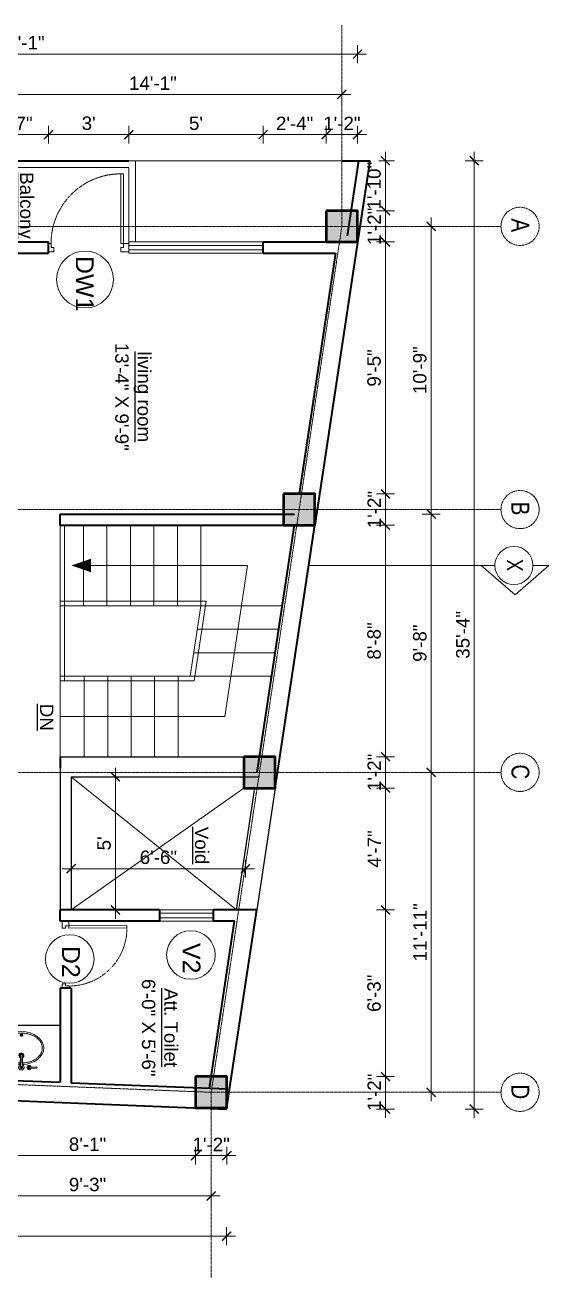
# Model space of a CAD drawing. Header units: inches. Extents: x 136316 to 155547, y -21384 to -17606.
# Drawn here: x 153285 to 153520, y -18717 to -18157 of the extents above; entities that cross this region are included whole.
import ezdxf

# ---------------------------------------------------------------- set-up
doc = ezdxf.new("R2010")
doc.units = ezdxf.units.IN
doc.header["$LTSCALE"] = 0.5
doc.header["$MEASUREMENT"] = 0
doc.header["$PDMODE"] = 66
doc.linetypes.add('CENTER', pattern=[2, 1.25, -0.25, 0.25, -0.25])
doc.linetypes.add('HIDDEN', pattern=[0.375, 0.25, -0.125])
for name, color, linetype, lineweight in [('Annotate-Lite.w', 177, 'Continuous', 9), ('Annotations-Bold.w', 177, 'Continuous', 13), ('C-COLUMN', 1, 'Continuous', 50), ('DIM', 4, 'Continuous', 5), ('DIM 1-100', 4, 'Continuous', 13), ('Door-Window.w', 4, 'Continuous', 15), ('Fittings', 9, 'Continuous', 5), ('HACTH', 253, 'Continuous', 9), ('hatch', 9, 'Continuous', 5), ('PARAPET', 50, 'Continuous', 13), ('stair', 132, 'Continuous', 13), ('TEXT', 220, 'Continuous', 9), ('Toilet', 7, 'Continuous', 25), ('wall', 1, 'Continuous', 40), ('wall light', 6, 'Continuous', 25), ('window', 4, 'Continuous', 13)]:
    doc.layers.add(name, color=color, linetype=linetype, lineweight=lineweight)
doc.layers.add('furniture', color=31, linetype='Continuous')
doc.styles.add('ARAIL', font='ARIALN.TTF')
doc.styles.add('arial.', font='arial.ttf')
doc.styles.add('gaurav', font='arial.ttf')
doc.styles.get("Standard").update_dxf_attribs({"font": 'arial.ttf'})
doc.dimstyles.new('1 by 96', dxfattribs={"dimtxt": 6, "dimasz": 4, "dimexe": 4, "dimexo": 4, "dimgap": 2, "dimtad": 1, "dimdec": 0, "dimzin": 0, "dimdsep": 46, "dimlunit": 4, "dimtxsty": 'Standard', "dimblk": 'ARCHTICK', "dimcen": 0, "dimdle": 4, "dimadec": 0, "dimazin": 0, "dimtfac": 1, "dimtdec": 0, "dimtix": 1, "dimtofl": 0, "dimtmove": 1, "dimatfit": 3, "dimldrblk": 'ARCHTICK', "dimfxl": 4, "dimfxlon": 1, "dimtolj": 1, "dimtzin": 0, "dimlwd": -1, "dimlwe": -1, "dimarcsym": 0})

# ---------------------------------------------------------------- blocks, each defined once
blk = doc.blocks.new('3-0')
at = {"ltscale": 3}
for p, q in [((11063.05, 10097.68), (11065.97, 10099.9)), ((11063.05, 10097.68), (11064.53, 10095.73)), ((11065.25, 10097.81), (11066.71, 10098.92)), ((11065.99, 10096.84), (11065.25, 10097.81)), ((11065.97, 10099.9), (11066.71, 10098.92)), ((11065.99, 10096.84), (11064.53, 10095.73)), ((11085.5, 10074.13), (11110.32, 10092.96)), ((11086.24, 10073.15), (11111.05, 10091.97)), ((11111.05, 10091.97), (11110.32, 10092.96)), ((11084.04, 10073.02), (11082.57, 10071.91)), ((11082.57, 10071.91), (11084.79, 10068.98)), ((11084.04, 10073.02), (11084.78, 10072.04)), ((11084.78, 10072.04), (11086.24, 10073.15)), ((11084.79, 10068.98), (11087.72, 10071.2)), ((11086.24, 10073.15), (11085.5, 10074.13)), ((11087.72, 10071.2), (11086.24, 10073.15))]:
    blk.add_line(p, q, dxfattribs=at)
at = {"layer": 'Door-Window.w', "color": 9, "linetype": 'HIDDEN', "lineweight": 18}
blk.add_arc((11085.5, 10074.13), 31.16, 37.1906, 127.1465, dxfattribs=at)
blk = doc.blocks.new('A$C604E024C')
at = {"linetype": 'ByBlock'}
for p, q in [((-107, 6), (-198, 9)), ((-101, 4), (-101, -4)), ((-101, 4), (-101, 1)), ((-101, 4), (-101, 4)), ((-101, 1), (-97, 1)), ((-101, 0), (-101, -4)), ((-101, 0), (-97, 0)), ((-97, 4), (-97, 1)), ((-97, 4), (-96, 4)), ((-96, 4), (-96, -4)), ((-6, 4), (-6, -4)), ((-6, 4), (-5, 4)), ((-5, 4), (-5, -4)), ((0, 13), (0, -13)), ((1, 4), (1, -4)), ((1, 4), (3, 4)), ((2, 4), (2, 1)), ((2, 4), (3, 4)), ((2, 1), (3, 1)), ((100, 2), (101, 2)), ((107, 6), (198, 9)), ((199, 8), (199, -8)), ((-107, -6), (-198, -9)), ((-101, -4), (-101, -4)), ((-101, -4), (-101, -4)), ((-97, 0), (-97, -4)), ((-97, -4), (-96, -4)), ((-96, -4), (-96, -4)), ((-6, -4), (-1, -4)), ((-5, -4), (-1, -4)), ((-1, -4), (-1, -4)), ((1, -4), (3, -4)), ((2, 0), (2, -4)), ((2, 0), (3, 0)), ((2, -4), (3, -4)), ((100, -2), (101, -2)), ((107, -6), (198, -9))]:
    blk.add_line(p, q, dxfattribs=at)
for points in [[(35, -3), (35, -3, 0.267949), (35, 2), (20, 29, 0.267949), (15, 31), (-15, 31, 0.267949), (-20, 29), (-35, 2, 0.267949), (-35, -3)], [(0, 13), (-5, 13, 0.267949), (-9, 10), (-13, 2, 0.267949), (-13, -3), (-9, -10, 0.267949), (-5, -13), (0, -13)], [(0, 13), (5, 13, -0.267949), (9, 10), (13, 2, -0.267949), (13, -3), (9, -10, -0.267949), (5, -13), (0, -13)], [(-15, -149, 0.267949), (-15, -154), (-9, -163, 0.267949), (-5, -166), (0, -166)], [(15, -149, -0.267949), (15, -154), (9, -163, -0.267949), (5, -166), (0, -166)]]:
    blk.add_lwpolyline(points, format="xyb", dxfattribs=at)
for centre, radius, start, end in [((-148, 0), 51.6, 171.6285, 188.3715), ((-198, 8), 1, 88.5767, 180), ((-99, 0), 27.8, 193.9353, 166.0647), ((-99, 0), 16.1, 203.4772, 156.5228), ((-99, 0), 13.6, 207.8254, 152.1746), ((-99, 0), 10.7, 215.7665, 144.2335), ((3, 2), 1.6, 270, 90.0142), ((3, 2), 2.2, 301.4048, 90), ((3, -2), 2.5, 270, 62.7097), ((99, 0), 27.8, 13.9353, 346.0647), ((99, 0), 16.1, 23.4772, 336.5228), ((99, 0), 13.6, 27.8254, 332.1746), ((99, 0), 10.7, 35.7665, 324.2335), ((198, 8), 1, 0, 91.4233), ((-198, -8), 1, 180, 271.4233), ((-325, -117), 312, 354.1333, 21.5654), ((-1093, -110), 1085, 357.1828, 5.6778), ((3, -2), 1.9, 270, 90), ((1084, -109), 1075, 174.3028, 182.8736), ((325, -117), 312, 158.4157, 185.9255), ((198, -8), 1, 268.5767, 0)]:
    blk.add_arc(centre, radius, start, end, dxfattribs=at)
blk.add_ellipse((99, 0), major_axis=(0, 4.4), ratio=0.647537, start_param=-0.996154, end_param=4.137747, dxfattribs=at)
blk.add_open_spline([(100, 2), (100, 3), (100, 3), (100, 3), (99, 4), (99, 4), (99, 4), (99, 4), (98, 4), (98, 4), (98, 3), (97, 3), (97, 3), (97, 2), (97, 2), (96, 1), (96, 0), (96, 0), (96, -2), (97, -2), (97, -3), (97, -3), (98, -4), (98, -4), (99, -4), (99, -4), (99, -4), (100, -3), (100, -3), (100, -3), (100, -2)], degree=3, knots=[5.296065, 5.296065, 5.296065, 5.296065, 5.668493, 5.668493, 6.044953, 6.044953, 6.283185, 6.283185, 6.283185, 6.618814, 6.618814, 6.954443, 6.954443, 7.290072, 7.290072, 7.6257, 7.6257, 8.094621, 8.094621, 8.563542, 8.563542, 8.940002, 8.940002, 9.316461, 9.316461, 9.692921, 9.692921, 10.069381, 10.069381, 10.411893, 10.411893, 10.411893, 10.411893], dxfattribs=at)
blk = doc.blocks.new('basin')
for radius, start, end in [(1.14, 113.503, 66.2712), (0.79, 126.715, 52.8739)]:
    blk.add_arc((134195.31, -39122.53), radius, start, end)
blk.add_ellipse((134195.31, -39125.83), major_axis=(-9.97, 0), ratio=0.736887, start_param=4.757716, end_param=10.948885)
blk.add_ellipse((134195.31, -39131.57), major_axis=(0.448, 0), ratio=0.674502)
for points, knots in [([(134194.69, -39119.15), (134194.32, -39119.17), (134193.96, -39119.2), (134193.09, -39119.32), (134192.57, -39119.42), (134191.58, -39119.69), (134191.1, -39119.85), (134190.19, -39120.23), (134189.76, -39120.45), (134188.95, -39120.93), (134188.57, -39121.2), (134187.89, -39121.77), (134187.59, -39122.07), (134187.06, -39122.71), (134186.83, -39123.04), (134186.45, -39123.73), (134186.3, -39124.08), (134186.09, -39124.79), (134186.03, -39125.15), (134185.99, -39125.61), (134185.99, -39125.72), (134185.99, -39125.83), (134185.99, -39126.08), (134186.01, -39126.34), (134186.11, -39126.94), (134186.2, -39127.29), (134186.47, -39127.97), (134186.64, -39128.31), (134187.06, -39128.96), (134187.31, -39129.28), (134187.88, -39129.88), (134188.2, -39130.16), (134188.9, -39130.7), (134189.28, -39130.94), (134190.1, -39131.39), (134190.53, -39131.59), (134191.45, -39131.93), (134191.92, -39132.08), (134192.9, -39132.31), (134193.4, -39132.4), (134194.43, -39132.51), (134194.94, -39132.53), (134195.97, -39132.52), (134196.49, -39132.48), (134197.5, -39132.35), (134198, -39132.25), (134198.97, -39132), (134199.44, -39131.84), (134200.34, -39131.48), (134200.76, -39131.27), (134201.56, -39130.8), (134201.93, -39130.55), (134202.61, -39130), (134202.91, -39129.71), (134203.45, -39129.1), (134203.69, -39128.78), (134204.08, -39128.12), (134204.24, -39127.78), (134204.48, -39127.09), (134204.56, -39126.74), (134204.64, -39126.04), (134204.64, -39125.69), (134204.57, -39124.98), (134204.49, -39124.62), (134204.25, -39123.91), (134204.09, -39123.56), (134203.69, -39122.89), (134203.45, -39122.56), (134202.89, -39121.93), (134202.58, -39121.63), (134201.88, -39121.07), (134201.49, -39120.81), (134200.67, -39120.35), (134200.22, -39120.13), (134199.3, -39119.77), (134198.81, -39119.62), (134197.81, -39119.37), (134197.29, -39119.28), (134196.49, -39119.19), (134196.22, -39119.16), (134195.94, -39119.15)], [4.778413, 4.778413, 4.778413, 4.778413, 4.89303, 4.89303, 5.060537, 5.060537, 5.228045, 5.228045, 5.395552, 5.395552, 5.56306, 5.56306, 5.730567, 5.730567, 5.898075, 5.898075, 6.065582, 6.065582, 6.233089, 6.233089, 6.283185, 6.283185, 6.283185, 6.401225, 6.401225, 6.564378, 6.564378, 6.727532, 6.727532, 6.890685, 6.890685, 7.053839, 7.053839, 7.216992, 7.216992, 7.380146, 7.380146, 7.543299, 7.543299, 7.706452, 7.706452, 7.869606, 7.869606, 8.032759, 8.032759, 8.195913, 8.195913, 8.359066, 8.359066, 8.52222, 8.52222, 8.685373, 8.685373, 8.848527, 8.848527, 9.01168, 9.01168, 9.174834, 9.174834, 9.337987, 9.337987, 9.501141, 9.501141, 9.668648, 9.668648, 9.836155, 9.836155, 10.003663, 10.003663, 10.17117, 10.17117, 10.338678, 10.338678, 10.506185, 10.506185, 10.673693, 10.673693, 10.8412, 10.8412, 10.929386, 10.929386, 10.929386, 10.929386]), ([(134195.86, -39131.57), (134195.86, -39131.55), (134195.86, -39131.52), (134195.84, -39131.46), (134195.83, -39131.44), (134195.79, -39131.36), (134195.75, -39131.32), (134195.66, -39131.25), (134195.6, -39131.23), (134195.46, -39131.18), (134195.36, -39131.16), (134195.17, -39131.17), (134195.07, -39131.2), (134194.94, -39131.27), (134194.9, -39131.3), (134194.83, -39131.37), (134194.8, -39131.4), (134194.77, -39131.48), (134194.76, -39131.52), (134194.75, -39131.6), (134194.76, -39131.65), (134194.79, -39131.73), (134194.81, -39131.76), (134194.87, -39131.83), (134194.9, -39131.86), (134194.98, -39131.9), (134195.02, -39131.92), (134195.15, -39131.97), (134195.25, -39131.99), (134195.44, -39131.98), (134195.54, -39131.95), (134195.67, -39131.89), (134195.72, -39131.85), (134195.79, -39131.78), (134195.81, -39131.75), (134195.85, -39131.67), (134195.86, -39131.63), (134195.86, -39131.58), (134195.86, -39131.58), (134195.86, -39131.57)], [0, 0, 0, 0, 0.188397, 0.188397, 0.376794, 0.376794, 0.73698, 0.73698, 1.097166, 1.097166, 1.657793, 1.657793, 2.21842, 2.21842, 2.564182, 2.564182, 2.840364, 2.840364, 3.116547, 3.116547, 3.39273, 3.39273, 3.668913, 3.668913, 3.945096, 3.945096, 4.221279, 4.221279, 4.783807, 4.783807, 5.346334, 5.346334, 5.697184, 5.697184, 5.974645, 5.974645, 6.252106, 6.252106, 6.283185, 6.283185, 6.283185, 6.283185])]:
    blk.add_open_spline(points, degree=3, knots=knots)
at = {"xscale": 0.03499430959345774, "yscale": 0.03499430959345774, "zscale": 0.03499430959345774, "rotation": 359.9929103328581}
blk.add_blockref('A$C604E024C', (134195.31, -39117.12), dxfattribs=at)
blk = doc.blocks.new('_ArchTick')
at = {"color": 0, "linetype": 'ByBlock', "const_width": 0.15}
blk.add_lwpolyline([(-0.5, -0.5), (0.5, 0.5)], dxfattribs=at)
blk = doc.blocks.new('*D628')
at = {"layer": 'Defpoints', "color": 0, "transparency": 16777216}
for p in [(153361.47, -18641.09), (153375.47, -18641.09), (153361.47, -18662.42)]:
    blk.add_point(p, dxfattribs=at)
at = {"layer": 'DIM 1-100', "color": 0, "transparency": 16777216}
for p, q in [((153361.47, -18658.42), (153361.47, -18666.42)), ((153375.47, -18658.42), (153375.47, -18666.42)), ((153379.47, -18662.42), (153357.47, -18662.42))]:
    blk.add_line(p, q, dxfattribs=at)
at = {"layer": 'DIM 1-100', "color": 0, "transparency": 16777216, "xscale": 4, "yscale": 4, "zscale": 4, "rotation": 180}
blk.add_blockref('_ArchTick', (153361.47, -18662.42), dxfattribs=at)
at = {"layer": 'DIM 1-100', "color": 0, "transparency": 16777216, "xscale": 4, "yscale": 4, "zscale": 4}
blk.add_blockref('_ArchTick', (153375.47, -18662.42), dxfattribs=at)
at = {"layer": 'DIM 1-100', "color": 0, "transparency": 16777216, "insert": (153368.47, -18657.41), "char_height": 6, "attachment_point": 5}
blk.add_mtext('\\A1;1\'-2"', dxfattribs=at)
blk = doc.blocks.new('*D629')
at = {"layer": 'Defpoints', "color": 0, "transparency": 16777216}
for p in [(153264.87, -18636.64), (153361.47, -18641.09), (153264.87, -18662.42)]:
    blk.add_point(p, dxfattribs=at)
at = {"layer": 'DIM 1-100', "color": 0, "transparency": 16777216}
for p, q in [((153264.87, -18658.42), (153264.87, -18666.42)), ((153361.47, -18658.42), (153361.47, -18666.42)), ((153365.47, -18662.42), (153260.87, -18662.42))]:
    blk.add_line(p, q, dxfattribs=at)
at = {"layer": 'DIM 1-100', "color": 0, "transparency": 16777216, "xscale": 4, "yscale": 4, "zscale": 4, "rotation": 180}
blk.add_blockref('_ArchTick', (153264.87, -18662.42), dxfattribs=at)
at = {"layer": 'DIM 1-100', "color": 0, "transparency": 16777216, "xscale": 4, "yscale": 4, "zscale": 4}
blk.add_blockref('_ArchTick', (153361.47, -18662.42), dxfattribs=at)
at = {"layer": 'DIM 1-100', "color": 0, "transparency": 16777216, "insert": (153313.17, -18657.36), "char_height": 6, "attachment_point": 5}
blk.add_mtext('\\A1;8\'-1"', dxfattribs=at)
blk = doc.blocks.new('*D633')
at = {"layer": 'Defpoints', "color": 0, "transparency": 16777216}
for p in [(153257.87, -18636.92), (153368.47, -18641.09), (153257.87, -18680.42)]:
    blk.add_point(p, dxfattribs=at)
at = {"layer": 'DIM 1-100', "color": 0, "transparency": 16777216}
for p, q in [((153257.87, -18676.42), (153257.87, -18684.42)), ((153368.47, -18676.42), (153368.47, -18684.42)), ((153372.47, -18680.42), (153253.87, -18680.42))]:
    blk.add_line(p, q, dxfattribs=at)
at = {"layer": 'DIM 1-100', "color": 0, "transparency": 16777216, "xscale": 4, "yscale": 4, "zscale": 4, "rotation": 180}
blk.add_blockref('_ArchTick', (153257.87, -18680.42), dxfattribs=at)
at = {"layer": 'DIM 1-100', "color": 0, "transparency": 16777216, "xscale": 4, "yscale": 4, "zscale": 4}
blk.add_blockref('_ArchTick', (153368.47, -18680.42), dxfattribs=at)
at = {"layer": 'DIM 1-100', "color": 0, "transparency": 16777216, "insert": (153313.17, -18675.36), "char_height": 6, "attachment_point": 5}
blk.add_mtext('\\A1;9\'-3"', dxfattribs=at)
blk = doc.blocks.new('*D635')
at = {"layer": 'Defpoints', "color": 0, "transparency": 16777216}
for p in [(153132.64, -18631.98), (153375.4, -18641.56), (153375.4, -18698.42)]:
    blk.add_point(p, dxfattribs=at)
at = {"layer": 'DIM 1-100', "color": 0, "transparency": 16777216}
for p, q in [((153132.64, -18694.42), (153132.64, -18702.42)), ((153375.4, -18694.42), (153375.4, -18702.42)), ((153128.64, -18698.42), (153379.4, -18698.42))]:
    blk.add_line(p, q, dxfattribs=at)
at = {"layer": 'DIM 1-100', "color": 0, "transparency": 16777216, "xscale": 4, "yscale": 4, "zscale": 4, "rotation": 180}
blk.add_blockref('_ArchTick', (153132.64, -18698.42), dxfattribs=at)
at = {"layer": 'DIM 1-100', "color": 0, "transparency": 16777216, "xscale": 4, "yscale": 4, "zscale": 4}
blk.add_blockref('_ArchTick', (153375.4, -18698.42), dxfattribs=at)
at = {"layer": 'DIM 1-100', "color": 0, "transparency": 16777216, "insert": (153254.02, -18693.36), "char_height": 6, "attachment_point": 5}
blk.add_mtext('\\A1;20\'-3"', dxfattribs=at)
blk = doc.blocks.new('*D606')
at = {"layer": 'Defpoints', "color": 0, "transparency": 16777216}
for p in [(153375.47, -18627.09), (153446.43, -18627.09), (153375.4, -18641.56)]:
    blk.add_point(p, dxfattribs=at)
at = {"layer": 'DIM 1-100', "color": 0, "transparency": 16777216}
for p, q in [((153442.43, -18627.09), (153450.43, -18627.09)), ((153446.43, -18645.56), (153446.43, -18623.09)), ((153442.43, -18641.56), (153450.43, -18641.56))]:
    blk.add_line(p, q, dxfattribs=at)
at = {"layer": 'DIM 1-100', "color": 0, "transparency": 16777216, "xscale": 4, "yscale": 4, "zscale": 4}
for p, rotation in [((153446.43, -18627.09), 90), ((153446.43, -18641.56), 270)]:
    blk.add_blockref('_ArchTick', p, dxfattribs=dict(at, rotation=rotation))
at = {"layer": 'DIM 1-100', "color": 0, "transparency": 16777216, "insert": (153441.41, -18634.09), "char_height": 6, "attachment_point": 5, "rotation": 90}
blk.add_mtext('\\A1;1\'-2"', dxfattribs=at)
blk = doc.blocks.new('*D607')
at = {"layer": 'Defpoints', "color": 0, "transparency": 16777216}
for p in [(153388.84, -18552.56), (153446.43, -18552.56), (153375.47, -18627.09)]:
    blk.add_point(p, dxfattribs=at)
at = {"layer": 'DIM 1-100', "color": 0, "transparency": 16777216}
for p, q in [((153446.43, -18631.09), (153446.43, -18548.56)), ((153442.43, -18552.56), (153450.43, -18552.56)), ((153442.43, -18627.09), (153450.43, -18627.09))]:
    blk.add_line(p, q, dxfattribs=at)
at = {"layer": 'DIM 1-100', "color": 0, "transparency": 16777216, "xscale": 4, "yscale": 4, "zscale": 4}
for p, rotation in [((153446.43, -18552.56), 90), ((153446.43, -18627.09), 270)]:
    blk.add_blockref('_ArchTick', p, dxfattribs=dict(at, rotation=rotation))
at = {"layer": 'DIM 1-100', "color": 0, "transparency": 16777216, "insert": (153441.36, -18589.82), "char_height": 6, "attachment_point": 5, "rotation": 90}
blk.add_mtext('\\A1;6\'-3"', dxfattribs=at)
blk = doc.blocks.new('*D608')
at = {"layer": 'Defpoints', "color": 0, "transparency": 16777216}
for p in [(153397.08, -18498.03), (153446.43, -18498.03), (153388.84, -18552.56)]:
    blk.add_point(p, dxfattribs=at)
at = {"layer": 'DIM 1-100', "color": 0, "transparency": 16777216}
for p, q in [((153442.43, -18498.03), (153450.43, -18498.03)), ((153446.43, -18556.56), (153446.43, -18494.03)), ((153442.43, -18552.56), (153450.43, -18552.56))]:
    blk.add_line(p, q, dxfattribs=at)
at = {"layer": 'DIM 1-100', "color": 0, "transparency": 16777216, "xscale": 4, "yscale": 4, "zscale": 4}
for p, rotation in [((153446.43, -18498.03), 90), ((153446.43, -18552.56), 270)]:
    blk.add_blockref('_ArchTick', p, dxfattribs=dict(at, rotation=rotation))
at = {"layer": 'DIM 1-100', "color": 0, "transparency": 16777216, "insert": (153441.43, -18525.29), "char_height": 6, "attachment_point": 5, "rotation": 90}
blk.add_mtext('\\A1;4\'-7"', dxfattribs=at)
blk = doc.blocks.new('*D609')
at = {"layer": 'Defpoints', "color": 0, "transparency": 16777216}
for p in [(153397.08, -18484.03), (153446.43, -18484.03), (153397.08, -18498.03)]:
    blk.add_point(p, dxfattribs=at)
at = {"layer": 'DIM 1-100', "color": 0, "transparency": 16777216}
for p, q in [((153446.43, -18502.03), (153446.43, -18480.03)), ((153442.43, -18484.03), (153450.43, -18484.03)), ((153442.43, -18498.03), (153450.43, -18498.03))]:
    blk.add_line(p, q, dxfattribs=at)
at = {"layer": 'DIM 1-100', "color": 0, "transparency": 16777216, "xscale": 4, "yscale": 4, "zscale": 4}
for p, rotation in [((153446.43, -18484.03), 90), ((153446.43, -18498.03), 270)]:
    blk.add_blockref('_ArchTick', p, dxfattribs=dict(at, rotation=rotation))
at = {"layer": 'DIM 1-100', "color": 0, "transparency": 16777216, "insert": (153441.41, -18491.03), "char_height": 6, "attachment_point": 5, "rotation": 90}
blk.add_mtext('\\A1;1\'-2"', dxfattribs=at)
blk = doc.blocks.new('*D610')
at = {"layer": 'Defpoints', "color": 0, "transparency": 16777216}
for p in [(153414.82, -18380.53), (153446.43, -18380.53), (153397.08, -18484.03)]:
    blk.add_point(p, dxfattribs=at)
at = {"layer": 'DIM 1-100', "color": 0, "transparency": 16777216}
for p, q in [((153442.43, -18380.53), (153450.43, -18380.53)), ((153446.43, -18488.03), (153446.43, -18376.53)), ((153442.43, -18484.03), (153450.43, -18484.03))]:
    blk.add_line(p, q, dxfattribs=at)
at = {"layer": 'DIM 1-100', "color": 0, "transparency": 16777216, "xscale": 4, "yscale": 4, "zscale": 4}
for p, rotation in [((153446.43, -18380.53), 90), ((153446.43, -18484.03), 270)]:
    blk.add_blockref('_ArchTick', p, dxfattribs=dict(at, rotation=rotation))
at = {"layer": 'DIM 1-100', "color": 0, "transparency": 16777216, "insert": (153441.36, -18432.28), "char_height": 6, "attachment_point": 5, "rotation": 90}
blk.add_mtext('\\A1;8\'-8"', dxfattribs=at)
blk = doc.blocks.new('*D611')
at = {"layer": 'Defpoints', "color": 0, "transparency": 16777216}
for p in [(153414.82, -18366.53), (153446.43, -18366.53), (153414.82, -18380.53)]:
    blk.add_point(p, dxfattribs=at)
at = {"layer": 'DIM 1-100', "color": 0, "transparency": 16777216}
for p, q in [((153446.43, -18384.53), (153446.43, -18362.53)), ((153442.43, -18366.53), (153450.43, -18366.53)), ((153442.43, -18380.53), (153450.43, -18380.53))]:
    blk.add_line(p, q, dxfattribs=at)
at = {"layer": 'DIM 1-100', "color": 0, "transparency": 16777216, "xscale": 4, "yscale": 4, "zscale": 4}
for p, rotation in [((153446.43, -18366.53), 90), ((153446.43, -18380.53), 270)]:
    blk.add_blockref('_ArchTick', p, dxfattribs=dict(at, rotation=rotation))
at = {"layer": 'DIM 1-100', "color": 0, "transparency": 16777216, "insert": (153441.41, -18373.53), "char_height": 6, "attachment_point": 5, "rotation": 90}
blk.add_mtext('\\A1;1\'-2"', dxfattribs=at)
blk = doc.blocks.new('*D612')
at = {"layer": 'Defpoints', "color": 0, "transparency": 16777216}
for p in [(153419.94, -18253.88), (153446.43, -18253.88), (153414.82, -18366.53)]:
    blk.add_point(p, dxfattribs=at)
at = {"layer": 'DIM 1-100', "color": 0, "transparency": 16777216}
for p, q in [((153446.43, -18370.53), (153446.43, -18249.88)), ((153442.43, -18253.88), (153450.43, -18253.88)), ((153442.43, -18366.53), (153450.43, -18366.53))]:
    blk.add_line(p, q, dxfattribs=at)
at = {"layer": 'DIM 1-100', "color": 0, "transparency": 16777216, "xscale": 4, "yscale": 4, "zscale": 4}
for p, rotation in [((153446.43, -18253.88), 90), ((153446.43, -18366.53), 270)]:
    blk.add_blockref('_ArchTick', p, dxfattribs=dict(at, rotation=rotation))
at = {"layer": 'DIM 1-100', "color": 0, "transparency": 16777216, "insert": (153441.36, -18310.2), "char_height": 6, "attachment_point": 5, "rotation": 90}
blk.add_mtext('\\A1;9\'-5"', dxfattribs=at)
blk = doc.blocks.new('*D613')
at = {"layer": 'Defpoints', "color": 0, "transparency": 16777216}
for p in [(153419.94, -18239.88), (153446.43, -18239.88), (153419.94, -18253.88)]:
    blk.add_point(p, dxfattribs=at)
at = {"layer": 'DIM 1-100', "color": 0, "transparency": 16777216}
for p, q in [((153442.43, -18239.88), (153450.43, -18239.88)), ((153446.43, -18257.88), (153446.43, -18235.88)), ((153442.43, -18253.88), (153450.43, -18253.88))]:
    blk.add_line(p, q, dxfattribs=at)
at = {"layer": 'DIM 1-100', "color": 0, "transparency": 16777216, "xscale": 4, "yscale": 4, "zscale": 4}
for p, rotation in [((153446.43, -18239.88), 90), ((153446.43, -18253.88), 270)]:
    blk.add_blockref('_ArchTick', p, dxfattribs=dict(at, rotation=rotation))
at = {"layer": 'DIM 1-100', "color": 0, "transparency": 16777216, "insert": (153441.41, -18246.88), "char_height": 6, "attachment_point": 5, "rotation": 90}
blk.add_mtext('\\A1;1\'-2"', dxfattribs=at)
blk = doc.blocks.new('*D614')
at = {"layer": 'Defpoints', "color": 0, "transparency": 16777216}
for p in [(153439.42, -18217.54), (153446.43, -18217.54), (153419.94, -18239.88)]:
    blk.add_point(p, dxfattribs=at)
at = {"layer": 'DIM 1-100', "color": 0, "transparency": 16777216}
for p, q in [((153443.42, -18217.54), (153450.43, -18217.54)), ((153446.43, -18243.88), (153446.43, -18213.54)), ((153442.43, -18239.88), (153450.43, -18239.88))]:
    blk.add_line(p, q, dxfattribs=at)
at = {"layer": 'DIM 1-100', "color": 0, "transparency": 16777216, "xscale": 4, "yscale": 4, "zscale": 4}
for p, rotation in [((153446.43, -18217.54), 90), ((153446.43, -18239.88), 270)]:
    blk.add_blockref('_ArchTick', p, dxfattribs=dict(at, rotation=rotation))
at = {"layer": 'DIM 1-100', "color": 0, "transparency": 16777216, "insert": (153441.36, -18228.71), "char_height": 6, "attachment_point": 5, "rotation": 90}
blk.add_mtext('\\A1;1\'-10"', dxfattribs=at)
blk = doc.blocks.new('*D615')
at = {"layer": 'Defpoints', "color": 0, "transparency": 16777216}
for p in [(153390.08, -18491.03), (153466.89, -18491.03), (153368.47, -18634.09)]:
    blk.add_point(p, dxfattribs=at)
at = {"layer": 'DIM 1-100', "color": 0, "transparency": 16777216}
for p, q in [((153466.89, -18638.09), (153466.89, -18487.03)), ((153462.89, -18491.03), (153470.89, -18491.03)), ((153462.89, -18634.09), (153470.89, -18634.09))]:
    blk.add_line(p, q, dxfattribs=at)
at = {"layer": 'DIM 1-100', "color": 0, "transparency": 16777216, "xscale": 4, "yscale": 4, "zscale": 4}
for p, rotation in [((153466.89, -18491.03), 90), ((153466.89, -18634.09), 270)]:
    blk.add_blockref('_ArchTick', p, dxfattribs=dict(at, rotation=rotation))
at = {"layer": 'DIM 1-100', "color": 0, "transparency": 16777216, "insert": (153461.88, -18562.56), "char_height": 6, "attachment_point": 5, "rotation": 90}
blk.add_mtext('\\A1;11\'-11"', dxfattribs=at)
blk = doc.blocks.new('*D616')
at = {"layer": 'Defpoints', "color": 0, "transparency": 16777216}
for p in [(153402.82, -18375.53), (153466.89, -18375.53), (153390.08, -18491.03)]:
    blk.add_point(p, dxfattribs=at)
at = {"layer": 'DIM 1-100', "color": 0, "transparency": 16777216}
for p, q in [((153466.89, -18495.03), (153466.89, -18371.53)), ((153462.89, -18375.53), (153470.89, -18375.53)), ((153462.89, -18491.03), (153470.89, -18491.03))]:
    blk.add_line(p, q, dxfattribs=at)
at = {"layer": 'DIM 1-100', "color": 0, "transparency": 16777216, "xscale": 4, "yscale": 4, "zscale": 4}
for p, rotation in [((153466.89, -18375.53), 90), ((153466.89, -18491.03), 270)]:
    blk.add_blockref('_ArchTick', p, dxfattribs=dict(at, rotation=rotation))
at = {"layer": 'DIM 1-100', "color": 0, "transparency": 16777216, "insert": (153461.83, -18433.28), "char_height": 6, "attachment_point": 5, "rotation": 90}
blk.add_mtext('\\A1;9\'-8"', dxfattribs=at)
blk = doc.blocks.new('*D617')
at = {"layer": 'Defpoints', "color": 0, "transparency": 16777216}
for p in [(153426.94, -18246.88), (153466.89, -18246.88), (153402.82, -18375.53)]:
    blk.add_point(p, dxfattribs=at)
at = {"layer": 'DIM 1-100', "color": 0, "transparency": 16777216}
for p, q in [((153466.89, -18379.53), (153466.89, -18242.88)), ((153462.89, -18246.88), (153470.89, -18246.88)), ((153462.89, -18375.53), (153470.89, -18375.53))]:
    blk.add_line(p, q, dxfattribs=at)
at = {"layer": 'DIM 1-100', "color": 0, "transparency": 16777216, "xscale": 4, "yscale": 4, "zscale": 4}
for p, rotation in [((153466.89, -18246.88), 90), ((153466.89, -18375.53), 270)]:
    blk.add_blockref('_ArchTick', p, dxfattribs=dict(at, rotation=rotation))
at = {"layer": 'DIM 1-100', "color": 0, "transparency": 16777216, "insert": (153461.83, -18311.2), "char_height": 6, "attachment_point": 5, "rotation": 90}
blk.add_mtext('\\A1;10\'-9"', dxfattribs=at)
blk = doc.blocks.new('*D618')
at = {"layer": 'Defpoints', "color": 0, "transparency": 16777216}
for p in [(153439.42, -18217.54), (153486.14, -18217.54), (153375.4, -18641.56)]:
    blk.add_point(p, dxfattribs=at)
at = {"layer": 'DIM 1-100', "color": 0, "transparency": 16777216}
for p, q in [((153482.14, -18217.54), (153490.14, -18217.54)), ((153486.14, -18645.56), (153486.14, -18213.54)), ((153482.14, -18641.56), (153490.14, -18641.56))]:
    blk.add_line(p, q, dxfattribs=at)
at = {"layer": 'DIM 1-100', "color": 0, "transparency": 16777216, "xscale": 4, "yscale": 4, "zscale": 4}
for p, rotation in [((153486.14, -18217.54), 90), ((153486.14, -18641.56), 270)]:
    blk.add_blockref('_ArchTick', p, dxfattribs=dict(at, rotation=rotation))
at = {"layer": 'DIM 1-100', "color": 0, "transparency": 16777216, "insert": (153481.08, -18429.55), "char_height": 6, "attachment_point": 5, "rotation": 90}
blk.add_mtext('\\A1;35\'-4"', dxfattribs=at)
blk = doc.blocks.new('*D621')
at = {"layer": 'Defpoints', "color": 0, "transparency": 16777216}
for p in [(153433.94, -18169.88), (153132.64, -18239.88), (153433.94, -18239.88)]:
    blk.add_point(p, dxfattribs=at)
at = {"layer": 'DIM 1-100', "color": 0, "transparency": 16777216}
for p, q in [((153132.64, -18173.88), (153132.64, -18165.88)), ((153433.94, -18173.88), (153433.94, -18165.88)), ((153128.64, -18169.88), (153437.94, -18169.88))]:
    blk.add_line(p, q, dxfattribs=at)
at = {"layer": 'DIM 1-100', "color": 0, "transparency": 16777216, "xscale": 4, "yscale": 4, "zscale": 4, "rotation": 180}
blk.add_blockref('_ArchTick', (153132.64, -18169.88), dxfattribs=at)
at = {"layer": 'DIM 1-100', "color": 0, "transparency": 16777216, "xscale": 4, "yscale": 4, "zscale": 4}
blk.add_blockref('_ArchTick', (153433.94, -18169.88), dxfattribs=at)
at = {"layer": 'DIM 1-100', "color": 0, "transparency": 16777216, "insert": (153283.29, -18164.81), "char_height": 6, "attachment_point": 5}
blk.add_mtext('\\A1;25\'-1"', dxfattribs=at)
blk = doc.blocks.new('*D681')
at = {"layer": 'Defpoints', "color": 0, "transparency": 16777216}
for p in [(153295.68, -18205.88), (153264.87, -18239.88), (153295.68, -18258.88)]:
    blk.add_point(p, dxfattribs=at)
at = {"layer": 'DIM 1-100', "color": 0, "transparency": 16777216}
for p, q in [((153260.87, -18205.88), (153299.68, -18205.88)), ((153264.87, -18209.88), (153264.87, -18201.88)), ((153295.68, -18209.88), (153295.68, -18201.88))]:
    blk.add_line(p, q, dxfattribs=at)
at = {"layer": 'DIM 1-100', "color": 0, "transparency": 16777216, "xscale": 4, "yscale": 4, "zscale": 4, "rotation": 180}
blk.add_blockref('_ArchTick', (153264.87, -18205.88), dxfattribs=at)
at = {"layer": 'DIM 1-100', "color": 0, "transparency": 16777216, "xscale": 4, "yscale": 4, "zscale": 4}
blk.add_blockref('_ArchTick', (153295.68, -18205.88), dxfattribs=at)
at = {"layer": 'DIM 1-100', "color": 0, "transparency": 16777216, "insert": (153280.27, -18200.86), "char_height": 6, "attachment_point": 5}
blk.add_mtext('\\A1;2\'-7"', dxfattribs=at)
blk = doc.blocks.new('*D682')
at = {"layer": 'Defpoints', "color": 0, "transparency": 16777216}
for p in [(153331.68, -18205.88), (153295.68, -18258.88), (153331.68, -18258.88)]:
    blk.add_point(p, dxfattribs=at)
at = {"layer": 'DIM 1-100', "color": 0, "transparency": 16777216}
for p, q in [((153291.68, -18205.88), (153335.68, -18205.88)), ((153295.68, -18209.88), (153295.68, -18201.88)), ((153331.68, -18209.88), (153331.68, -18201.88))]:
    blk.add_line(p, q, dxfattribs=at)
at = {"layer": 'DIM 1-100', "color": 0, "transparency": 16777216, "xscale": 4, "yscale": 4, "zscale": 4, "rotation": 180}
blk.add_blockref('_ArchTick', (153295.68, -18205.88), dxfattribs=at)
at = {"layer": 'DIM 1-100', "color": 0, "transparency": 16777216, "xscale": 4, "yscale": 4, "zscale": 4}
blk.add_blockref('_ArchTick', (153331.68, -18205.88), dxfattribs=at)
at = {"layer": 'DIM 1-100', "color": 0, "transparency": 16777216, "insert": (153313.68, -18200.81), "char_height": 6, "attachment_point": 5}
blk.add_mtext("\\A1;3'", dxfattribs=at)
blk = doc.blocks.new('*D683')
at = {"layer": 'Defpoints', "color": 0, "transparency": 16777216}
for p in [(153391.68, -18205.88), (153331.68, -18258.88), (153391.68, -18258.88)]:
    blk.add_point(p, dxfattribs=at)
at = {"layer": 'DIM 1-100', "color": 0, "transparency": 16777216}
for p, q in [((153327.68, -18205.88), (153395.68, -18205.88)), ((153331.68, -18209.88), (153331.68, -18201.88)), ((153391.68, -18209.88), (153391.68, -18201.88))]:
    blk.add_line(p, q, dxfattribs=at)
at = {"layer": 'DIM 1-100', "color": 0, "transparency": 16777216, "xscale": 4, "yscale": 4, "zscale": 4, "rotation": 180}
blk.add_blockref('_ArchTick', (153331.68, -18205.88), dxfattribs=at)
at = {"layer": 'DIM 1-100', "color": 0, "transparency": 16777216, "xscale": 4, "yscale": 4, "zscale": 4}
blk.add_blockref('_ArchTick', (153391.68, -18205.88), dxfattribs=at)
at = {"layer": 'DIM 1-100', "color": 0, "transparency": 16777216, "insert": (153361.68, -18200.82), "char_height": 6, "attachment_point": 5}
blk.add_mtext("\\A1;5'", dxfattribs=at)
blk = doc.blocks.new('*D684')
at = {"layer": 'Defpoints', "color": 0, "transparency": 16777216}
for p in [(153419.94, -18205.88), (153419.94, -18239.88), (153391.68, -18258.88)]:
    blk.add_point(p, dxfattribs=at)
at = {"layer": 'DIM 1-100', "color": 0, "transparency": 16777216}
for p, q in [((153387.68, -18205.88), (153423.94, -18205.88)), ((153391.68, -18209.88), (153391.68, -18201.88)), ((153419.94, -18209.88), (153419.94, -18201.88))]:
    blk.add_line(p, q, dxfattribs=at)
at = {"layer": 'DIM 1-100', "color": 0, "transparency": 16777216, "xscale": 4, "yscale": 4, "zscale": 4, "rotation": 180}
blk.add_blockref('_ArchTick', (153391.68, -18205.88), dxfattribs=at)
at = {"layer": 'DIM 1-100', "color": 0, "transparency": 16777216, "xscale": 4, "yscale": 4, "zscale": 4}
blk.add_blockref('_ArchTick', (153419.94, -18205.88), dxfattribs=at)
at = {"layer": 'DIM 1-100', "color": 0, "transparency": 16777216, "insert": (153405.81, -18200.86), "char_height": 6, "attachment_point": 5}
blk.add_mtext('\\A1;2\'-4"', dxfattribs=at)
blk = doc.blocks.new('*D624')
at = {"layer": 'Defpoints', "color": 0, "transparency": 16777216}
for p in [(153433.94, -18205.88), (153419.94, -18239.88), (153433.94, -18239.88)]:
    blk.add_point(p, dxfattribs=at)
at = {"layer": 'DIM 1-100', "color": 0, "transparency": 16777216}
for p, q in [((153415.94, -18205.88), (153437.94, -18205.88)), ((153419.94, -18209.88), (153419.94, -18201.88)), ((153433.94, -18209.88), (153433.94, -18201.88))]:
    blk.add_line(p, q, dxfattribs=at)
at = {"layer": 'DIM 1-100', "color": 0, "transparency": 16777216, "xscale": 4, "yscale": 4, "zscale": 4, "rotation": 180}
blk.add_blockref('_ArchTick', (153419.94, -18205.88), dxfattribs=at)
at = {"layer": 'DIM 1-100', "color": 0, "transparency": 16777216, "xscale": 4, "yscale": 4, "zscale": 4}
blk.add_blockref('_ArchTick', (153433.94, -18205.88), dxfattribs=at)
at = {"layer": 'DIM 1-100', "color": 0, "transparency": 16777216, "insert": (153426.94, -18200.86), "char_height": 6, "attachment_point": 5}
blk.add_mtext('\\A1;1\'-2"', dxfattribs=at)
blk = doc.blocks.new('*D685')
at = {"layer": 'Defpoints', "color": 0, "transparency": 16777216}
for p in [(153257.87, -18187.88), (153257.87, -18239.88), (153426.94, -18239.88)]:
    blk.add_point(p, dxfattribs=at)
at = {"layer": 'DIM 1-100', "color": 0, "transparency": 16777216}
for p, q in [((153257.87, -18191.88), (153257.87, -18183.88)), ((153426.94, -18191.88), (153426.94, -18183.88)), ((153430.94, -18187.88), (153253.87, -18187.88))]:
    blk.add_line(p, q, dxfattribs=at)
at = {"layer": 'DIM 1-100', "color": 0, "transparency": 16777216, "xscale": 4, "yscale": 4, "zscale": 4, "rotation": 180}
blk.add_blockref('_ArchTick', (153257.87, -18187.88), dxfattribs=at)
at = {"layer": 'DIM 1-100', "color": 0, "transparency": 16777216, "xscale": 4, "yscale": 4, "zscale": 4}
blk.add_blockref('_ArchTick', (153426.94, -18187.88), dxfattribs=at)
at = {"layer": 'DIM 1-100', "color": 0, "transparency": 16777216, "insert": (153342.4, -18182.86), "char_height": 6, "attachment_point": 5}
blk.add_mtext('\\A1;14\'-1"', dxfattribs=at)
blk = doc.blocks.new('*D626')
at = {"layer": 'Defpoints', "color": 0, "transparency": 16777216}
for p in [(153305.87, -18493.03), (153305.87, -18552.56), (153325.65, -18552.56)]:
    blk.add_point(p, dxfattribs=at)
at = {"layer": 'DIM 1-100', "color": 0, "transparency": 16777216}
for p, q in [((153325.65, -18489.03), (153325.65, -18556.56)), ((153321.65, -18493.03), (153329.65, -18493.03)), ((153321.65, -18552.56), (153329.65, -18552.56))]:
    blk.add_line(p, q, dxfattribs=at)
at = {"layer": 'DIM 1-100', "color": 0, "transparency": 16777216, "xscale": 4, "yscale": 4, "zscale": 4}
for p, rotation in [((153325.65, -18493.03), 90), ((153325.65, -18552.56), 270)]:
    blk.add_blockref('_ArchTick', p, dxfattribs=dict(at, rotation=rotation))
at = {"layer": 'DIM 1-100', "color": 0, "transparency": 16777216, "insert": (153320.6, -18522.79), "char_height": 6, "attachment_point": 5, "rotation": 90}
blk.add_mtext("\\A1;5'", dxfattribs=at)
blk = doc.blocks.new('*D627')
at = {"layer": 'Defpoints', "color": 0, "transparency": 16777216}
for p in [(153383.86, -18525.29), (153305.87, -18534.11), (153305.87, -18552.56)]:
    blk.add_point(p, dxfattribs=at)
at = {"layer": 'DIM 1-100', "color": 0, "transparency": 16777216}
for p, q in [((153305.87, -18538.11), (153305.87, -18530.11)), ((153383.86, -18530.11), (153383.86, -18538.11)), ((153387.86, -18534.11), (153301.87, -18534.11))]:
    blk.add_line(p, q, dxfattribs=at)
at = {"layer": 'DIM 1-100', "color": 0, "transparency": 16777216, "xscale": 4, "yscale": 4, "zscale": 4, "rotation": 180}
blk.add_blockref('_ArchTick', (153305.87, -18534.11), dxfattribs=at)
at = {"layer": 'DIM 1-100', "color": 0, "transparency": 16777216, "xscale": 4, "yscale": 4, "zscale": 4}
blk.add_blockref('_ArchTick', (153383.86, -18534.11), dxfattribs=at)
at = {"layer": 'DIM 1-100', "color": 0, "transparency": 16777216, "insert": (153344.86, -18529.04), "char_height": 6, "attachment_point": 5}
blk.add_mtext('\\A1;6\'-6"', dxfattribs=at)

msp = doc.modelspace()

# ---------------------------------------------------------------- hatches: boundary and pattern name
at = {"layer": 'C-COLUMN'}
h = msp.add_hatch(color=256, dxfattribs=at)
h.dxf.hatch_style = 1
h.paths.add_polyline_path([(153433.94, -18253.88), (153433.94, -18239.88), (153419.94, -18239.88), (153419.94, -18253.88)])
h = msp.add_hatch(color=256, dxfattribs=at)
h.dxf.hatch_style = 1
h.paths.add_polyline_path([(153414.82, -18380.53), (153414.82, -18366.53), (153400.82, -18366.53), (153400.82, -18380.53)])
h = msp.add_hatch(color=256, dxfattribs=at)
h.dxf.hatch_style = 1
h.paths.add_polyline_path([(153397.08, -18498.03), (153397.08, -18484.03), (153383.08, -18484.03), (153383.08, -18498.03)])
h = msp.add_hatch(color=256, dxfattribs=at)
h.dxf.hatch_style = 1
h.paths.add_polyline_path([(153375.47, -18641.09), (153375.47, -18627.09), (153361.47, -18627.09), (153361.47, -18641.09)])

# ---------------------------------------------------------------- linework, layer by layer
at = {"layer": 'Annotate-Lite.w', "ltscale": 0.005}
for centre, radius in [((153312.07, -18270.64), 12.73), ((153305.21, -18574.5), 10.86), ((153359.4, -18572.69), 10.86)]:
    msp.add_circle(centre, radius, dxfattribs=at)
at = {"layer": 'Annotations-Bold.w', "linetype": 'CENTER', "ltscale": 0.3}
for p, q in [((153498.12, -18246.88), (153051.37, -18246.88)), ((153498.12, -18373.53), (153051.37, -18373.53)), ((153498.12, -18491.03), (153051.37, -18491.03))]:
    msp.add_line(p, q, dxfattribs=at)
for points in [[(153368.47, -18717.1), (153368.47, -18634.09), (153390.08, -18491.03), (153407.82, -18373.53), (153426.94, -18246.88), (153426.94, -18156.88)], [(153498.12, -18634.09), (153368.47, -18634.09), (153139.64, -18624.98), (153051.37, -18624.98)]]:
    msp.add_lwpolyline(points, dxfattribs=at)
at = {"layer": 'Annotations-Bold.w', "linetype": 'CENTER', "ltscale": 1.5}
for centre in [(153506.65, -18246.88), (153506.65, -18373.53), (153506.65, -18491.03), (153506.65, -18634.09)]:
    msp.add_circle(centre, 8.53, dxfattribs=at)
at = {"layer": 'C-COLUMN'}
for points in [[(153419.94, -18239.88), (153419.94, -18253.88), (153433.94, -18253.88), (153433.94, -18239.88)], [(153400.82, -18366.53), (153400.82, -18380.53), (153414.82, -18380.53), (153414.82, -18366.53)], [(153383.08, -18484.03), (153383.08, -18498.03), (153397.08, -18498.03), (153397.08, -18484.03)], [(153361.47, -18627.09), (153361.47, -18641.09), (153375.47, -18641.09), (153375.47, -18627.09)]]:
    msp.add_lwpolyline(points, close=True, dxfattribs=at)
at = {"layer": 'DIM'}
for p, q in [((153391.68, -18255.38), (153331.68, -18255.38)), ((153391.68, -18255.38), (153331.68, -18255.38)), ((153391.68, -18257.38), (153331.68, -18257.38)), ((153391.68, -18257.38), (153331.68, -18257.38)), ((153384.79, -18398.53), (153314.67, -18398.53)), ((153384.79, -18398.53), (153374.6, -18466.03)), ((153374.6, -18466.03), (153300.87, -18466.03, 0))]:
    msp.add_line(p, q, dxfattribs=at)
at = {"layer": 'furniture'}
msp.add_line((153300.87, -18604.17), (153264.87, -18604.17), dxfattribs=at)
at = {"layer": 'HACTH', "ltscale": 100}
msp.add_line((153334.68, -18217.54), (153434.37, -18217.54), dxfattribs=at)
at = {"layer": 'hatch'}
for p, q in [((153379.74, -18552.56), (153305.87, -18493.03)), ((153305.87, -18552.56), (153383.08, -18498.03))]:
    msp.add_line(p, q, dxfattribs=at)
at = {"layer": 'PARAPET', "ltscale": 100}
for p, q in [((153261.87, -18217.54), (153334.68, -18217.54)), ((153334.68, -18253.88), (153334.68, -18217.54)), ((153264.87, -18220.54), (153331.68, -18220.54)), ((153331.68, -18253.88), (153331.68, -18220.54))]:
    msp.add_line(p, q, dxfattribs=at)
at = {"layer": 'stair', "linetype": 'ByBlock'}
for p, q in [((153300.87, -18484.03), (153300.87, -18375.53)), ((153302.87, -18450.03), (153302.87, -18380.53)), ((153311.37, -18416.53), (153311.37, -18380.53)), ((153321.87, -18416.53), (153321.87, -18380.53)), ((153332.37, -18416.53), (153332.37, -18380.53)), ((153342.87, -18416.53), (153342.87, -18380.53)), ((153353.37, -18416.53), (153353.37, -18380.53)), ((153363.87, -18416.53), (153363.87, -18380.53)), ((153366.2, -18414.53), (153300.87, -18414.53)), ((153363.87, -18416.53), (153300.87, -18416.53)), ((153363.87, -18416.53), (153359.11, -18448.03)), ((153366.2, -18414.53), (153360.84, -18450.03)), ((153400.28, -18416.53), (153363.87, -18416.53)), ((153398.69, -18427.03), (153362.29, -18427.03)), ((153397.11, -18437.53), (153360.7, -18437.53)), ((153359.11, -18448.03), (153300.87, -18448.03)), ((153395.52, -18448.03), (153359.11, -18448.03)), ((153360.84, -18450.03), (153300.87, -18450.03))]:
    msp.add_line(p, q, dxfattribs=at)
msp.add_lwpolyline([(153314.67, -18398.53, 6, 0, 0), (153305.99, -18398.53, 0, 0, 0)], format="xyseb", dxfattribs=at)
for points in [[(153311.68, -18484.03), (153311.68, -18448.03)], [(153322.18, -18484.03), (153322.18, -18448.03)], [(153332.68, -18484.03), (153332.68, -18448.03)], [(153343.18, -18484.03), (153343.18, -18448.03)], [(153353.68, -18484.03), (153353.68, -18448.03)]]:
    msp.add_lwpolyline(points, dxfattribs=at)
at = {"layer": 'TEXT'}
for points in [[(153412.1, -18398.53), (153495.37, -18398.53)], [(153512.43, -18398.53), (153519.57, -18398.53), (153504.43, -18411.61), (153489.29, -18398.53)]]:
    msp.add_lwpolyline(points, dxfattribs=at)
msp.add_circle((153503.9, -18398.53), 8.53, dxfattribs=at)
at = {"layer": 'Toilet'}
msp.add_line((153132.64, -18631.98), (153375.4, -18641.56), dxfattribs=at)
at = {"layer": 'wall'}
for p, q in [((153261.87, -18217.54), (153331.68, -18217.54)), ((153439.42, -18217.54), (153414.82, -18380.53)), ((153426.94, -18217.54), (153439.42, -18217.54)), ((153434.37, -18217.54), (153429.3, -18251.13)), ((153439.42, -18217.54), (153434.24, -18251.88)), ((153434.37, -18217.54), (153439.42, -18217.54)), ((153264.87, -18253.88), (153295.68, -18253.88)), ((153295.68, -18258.88), (153295.68, -18253.88)), ((153391.68, -18253.88), (153422.24, -18253.88)), ((153391.68, -18258.88), (153391.68, -18253.88)), ((153255.87, -18258.88), (153295.68, -18258.88)), ((153391.68, -18258.88), (153424.08, -18258.88)), ((153424.08, -18258.88), (153407.83, -18366.53)), ((153300.87, -18375.53), (153405.71, -18375.53)), ((153300.87, -18380.53), (153300.87, -18375.53)), ((153300.87, -18380.53), (153405.71, -18380.53)), ((153397.08, -18498.03), (153414.82, -18380.53)), ((153300.87, -18484.03), (153300.87, -18489.03)), ((153345.43, -18552.56), (153300.87, -18552.56)), ((153300.87, -18557.56), (153300.87, -18552.56)), ((153345.43, -18552.56), (153345.43, -18557.56)), ((153388.84, -18552.56), (153369.43, -18552.56)), ((153369.43, -18552.56), (153369.43, -18557.56)), ((153375.4, -18641.56), (153388.84, -18552.56)), ((153345.43, -18557.56), (153300.87, -18557.56)), ((153378.98, -18557.56), (153369.43, -18557.56)), ((153300.87, -18587.56), (153300.87, -18629.61)), ((153305.87, -18587.56), (153300.87, -18587.56)), ((153173.64, -18624.59), (153300.87, -18629.61)), ((153132.64, -18631.98), (153375.4, -18641.56)), ((153305.87, -18629.81), (153375.76, -18632.56))]:
    msp.add_line(p, q, dxfattribs=at)
for points in [[(153389.03, -18491.03), (153405.71, -18380.53)], [(153367.71, -18632.25), (153378.98, -18557.56)], [(153305.87, -18587.56), (153305.87, -18629.81)]]:
    msp.add_lwpolyline(points, dxfattribs=at)
at = {"layer": 'wall light'}
for p, q in [((153300.87, -18484.03), (153378.08, -18484.03)), ((153300.87, -18484.03), (153300.87, -18552.56)), ((153378.08, -18484.03), (153390.09, -18484.03)), ((153305.87, -18493.03), (153378.08, -18493.03)), ((153305.87, -18493.03), (153305.87, -18552.56)), ((153378.08, -18493.03), (153390.09, -18493.03)), ((153397.08, -18498.03), (153388.84, -18552.56))]:
    msp.add_line(p, q, dxfattribs=at)
msp.add_lwpolyline([(153379.74, -18552.56), (153387.97, -18498.03)], dxfattribs=at)
at = {"layer": 'window'}
for p, q in [((153331.68, -18253.88), (153391.68, -18253.88)), ((153331.68, -18258.88), (153331.68, -18253.88)), ((153331.68, -18253.88), (153391.68, -18253.88)), ((153391.68, -18258.88), (153331.68, -18258.88)), ((153391.68, -18258.88), (153331.68, -18258.88)), ((153345.43, -18552.56), (153369.43, -18552.56)), ((153345.43, -18554.06), (153369.43, -18554.06)), ((153345.43, -18556.06), (153369.43, -18556.06)), ((153369.43, -18557.56), (153345.43, -18557.56))]:
    msp.add_line(p, q, dxfattribs=at)

# ---------------------------------------------------------------- block references
at = {"layer": 'Door-Window.w', "linetype": 'ByBlock'}
for p, xscale, yscale, zscale, rotation in [((154652.24, -33171.97), 0.9997912369827213, 0.9997912369827213, 0.9997912369827213, 52.80940478849013), ((140872.22, -17473.66), -0.8331589850765497, 0.8331589850765497, 0.8331589850765497, 217.2669371386873)]:
    msp.add_blockref('3-0', p, dxfattribs=dict(at, xscale=xscale, yscale=yscale, zscale=zscale, rotation=rotation))
at = {"layer": 'Fittings', "lineweight": 15, "rotation": 179.8162799008568}
msp.add_blockref('basin', (287352.77, -58170.23), dxfattribs=at)

# ---------------------------------------------------------------- texts
at = {"layer": 'Annotate-Lite.w', "ltscale": 0.005, "char_height": 8, "attachment_point": 1, "rotation": 270, "style": 'gaurav'}
for s, insert in [('DW1', (153315.94, -18260.1)), ('D2', (153309.77, -18568.58)), ('V2', (153363.68, -18567.3))]:
    msp.add_mtext_dynamic_manual_height_columns(s, width=8, gutter_width=100, heights=[0], dxfattribs=dict(at, insert=insert))
at = {"layer": 'Annotations-Bold.w', "linetype": 'CENTER', "ltscale": 1.5, "char_height": 8, "attachment_point": 1, "rotation": 270, "style": 'ARAIL'}
for s, insert in [('A', (153510.79, -18243.34)), ('B', (153510.79, -18369.99)), ('C', (153510.79, -18487.49)), ('D', (153510.79, -18630.55))]:
    msp.add_mtext_dynamic_manual_height_columns(s, width=6.5393, gutter_width=100, heights=[0], dxfattribs=dict(at, insert=insert))
at = {"layer": 'TEXT', "lineweight": -2, "char_height": 6, "width": 127.5059, "attachment_point": 5, "rotation": 270, "style": 'arial.'}
for s, insert in [('{\\LBalcony}', (153285.08, -18237.56)), ('{\\Lliving room\\P}13\'-4" X 9\'-9"', (153333.51, -18323.09)), ('{\\LDN}', (153294.91, -18466.44)), ('{\\LVoid}', (153364.23, -18523.76)), ('{\\LAtt. Toilet\\P}6\'-0" X 5\'-6"', (153345.46, -18605.2))]:
    msp.add_mtext(s, dxfattribs=dict(at, insert=insert))
at = {"layer": 'TEXT', "insert": (153500.82, -18395.67), "char_height": 7.2, "attachment_point": 3, "rotation": 90, "style": 'ARAIL'}
msp.add_mtext_dynamic_manual_height_columns('X', width=125.4648, gutter_width=90, heights=[0], dxfattribs=at)

# ---------------------------------------------------------------- dimensions: what is measured, and where the dimension line sits
at = {"layer": 'DIM 1-100'}
for base, p1, p2, picture, middle in [((153433.94, -18169.88), (153132.64, -18239.88), (153433.94, -18239.88), '*D621', (153283.29, -18164.81)), ((153257.87, -18187.88), (153426.94, -18239.88), (153257.87, -18239.88), '*D685', (153342.4, -18182.86)), ((153295.68, -18205.88), (153264.87, -18239.88), (153295.68, -18258.88), '*D681', (153280.27, -18200.86)), ((153331.68, -18205.88), (153295.68, -18258.88), (153331.68, -18258.88), '*D682', (153313.68, -18200.81)), ((153391.68, -18205.88), (153331.68, -18258.88), (153391.68, -18258.88), '*D683', (153361.68, -18200.82)), ((153419.94, -18205.88), (153391.68, -18258.88), (153419.94, -18239.88), '*D684', (153405.81, -18200.86)), ((153305.87, -18534.11), (153383.86, -18525.29), (153305.87, -18552.56), '*D627', (153344.86, -18529.04)), ((153375.4, -18698.42), (153132.64, -18631.98), (153375.4, -18641.56), '*D635', (153254.02, -18693.36)), ((153257.87, -18680.42), (153368.47, -18641.09), (153257.87, -18636.92), '*D633', (153313.17, -18675.36)), ((153264.87, -18662.42), (153361.47, -18641.09), (153264.87, -18636.64), '*D629', (153313.17, -18657.36))]:
    dim = msp.add_linear_dim(base=base, p1=p1, p2=p2, dimstyle='1 by 96', dxfattribs=at)
    dim.commit()
    dim.dimension.update_dxf_attribs({"geometry": picture, "text_midpoint": middle})
for base, p1, p2, picture, middle in [((153433.94, -18205.88), (153419.94, -18239.88), (153433.94, -18239.88), '*D624', (153426.94, -18205.88)), ((153361.47, -18662.42), (153375.47, -18641.09), (153361.47, -18641.09), '*D628', (153368.47, -18662.42))]:
    dim = msp.add_linear_dim(base=base, p1=p1, p2=p2, dimstyle='1 by 96', dxfattribs=at)
    dim.commit()
    dim.dimension.update_dxf_attribs({"geometry": picture, "text_midpoint": middle, "dimtype": 160})
for base, p1, p2, picture, middle in [((153486.14, -18217.54), (153375.4, -18641.56), (153439.42, -18217.54), '*D618', (153481.08, -18429.55)), ((153466.89, -18246.88), (153402.82, -18375.53), (153426.94, -18246.88), '*D617', (153461.83, -18311.2)), ((153446.43, -18253.88), (153414.82, -18366.53), (153419.94, -18253.88), '*D612', (153441.36, -18310.2)), ((153466.89474581, -18375.52532953), (153390.07533395, -18491.02532953), (153402.81589846, -18375.52532953), '*D616', (153461.83130788, -18433.27532953)), ((153446.42599581, -18380.52532953), (153397.07533395, -18484.02532953), (153414.81589846, -18380.52532953), '*D610', (153441.36255788, -18432.27532953)), ((153466.89, -18491.03), (153368.47, -18634.09), (153390.08, -18491.03), '*D615', (153461.88, -18562.56)), ((153325.65, -18552.56), (153305.87, -18493.03), (153305.87, -18552.56), '*D626', (153320.6, -18522.79)), ((153446.43, -18498.03), (153388.84, -18552.56), (153397.08, -18498.03), '*D608', (153441.43, -18525.29)), ((153446.43, -18552.56), (153375.47, -18627.09), (153388.84, -18552.56), '*D607', (153441.36, -18589.82))]:
    dim = msp.add_linear_dim(base=base, p1=p1, p2=p2, angle=270, dimstyle='1 by 96', dxfattribs=at)
    dim.commit()
    dim.dimension.update_dxf_attribs({"geometry": picture, "text_midpoint": middle})
for base, p1, p2, picture, middle in [((153446.43, -18217.54), (153419.94, -18239.88), (153439.42, -18217.54), '*D614', (153446.43, -18228.71)), ((153446.43, -18239.88), (153419.94, -18253.88), (153419.94, -18239.88), '*D613', (153446.43, -18246.88)), ((153446.43, -18366.53), (153414.82, -18380.53), (153414.82, -18366.53), '*D611', (153446.43, -18373.53)), ((153446.43, -18484.03), (153397.08, -18498.03), (153397.08, -18484.03), '*D609', (153446.43, -18491.03)), ((153446.43, -18627.09), (153375.4, -18641.56), (153375.47, -18627.09), '*D606', (153446.43, -18634.09))]:
    dim = msp.add_linear_dim(base=base, p1=p1, p2=p2, angle=270, dimstyle='1 by 96', dxfattribs=at)
    dim.commit()
    dim.dimension.update_dxf_attribs({"geometry": picture, "text_midpoint": middle, "dimtype": 160})

doc.saveas('drawing.dxf')
